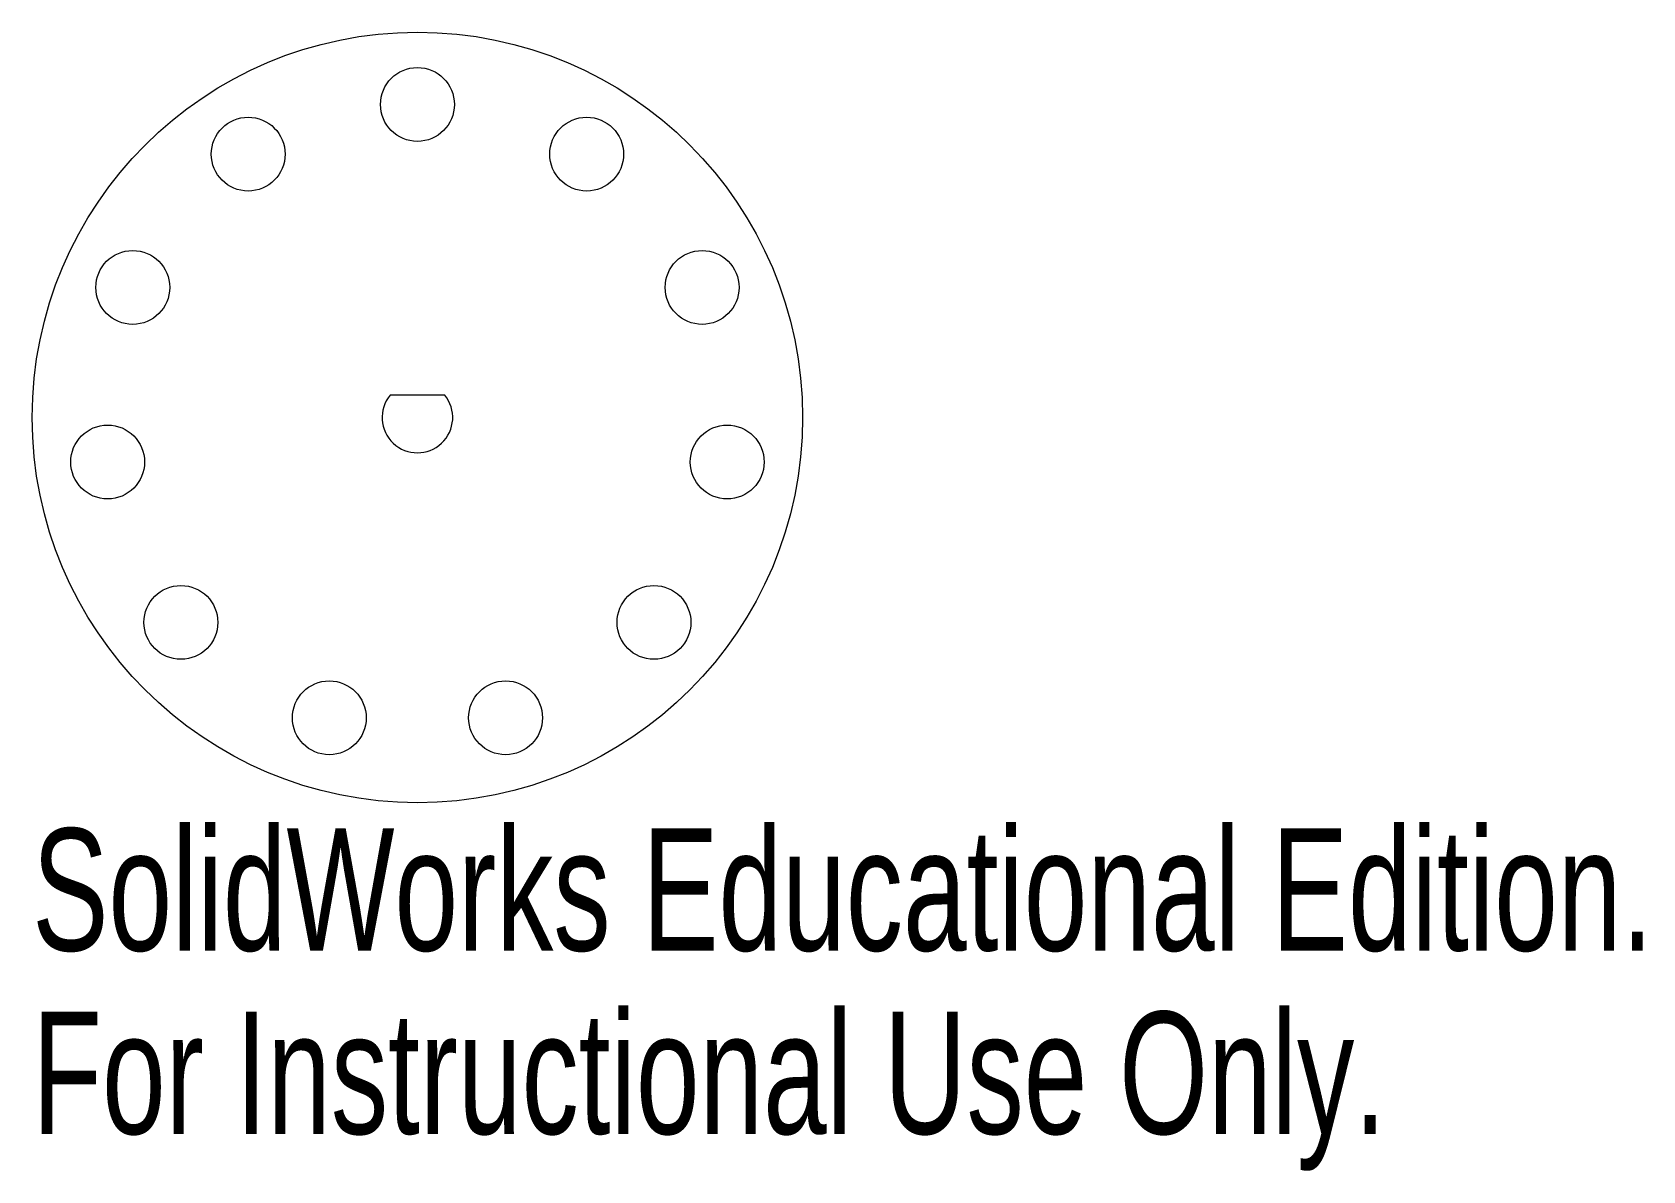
# Model space of a CAD drawing. Header units: inches. Extents: x -0.6 to 1.91, y -1.17 to 0.6.
import ezdxf

# ---------------------------------------------------------------- set-up
doc = ezdxf.new("R2010")
doc.units = ezdxf.units.IN
doc.header["$MEASUREMENT"] = 0
doc.styles.add('SLDTEXTSTYLE0', font='TXT', dxfattribs={"width": 0.7})

msp = doc.modelspace()

# ---------------------------------------------------------------- linework, layer by layer
at = {"color": 7, "linetype": 'Continuous', "lineweight": 15}
msp.add_line((0.0425, 0.0349), (-0.0425, 0.0349), dxfattribs=at)
for centre, radius in [((0, 0), 0.6), ((0, 0.4875), 0.0575), ((-0.2636, 0.4101), 0.0575), ((0.2636, 0.4101), 0.0575), ((-0.4434, 0.2025), 0.0575), ((0.4434, 0.2025), 0.0575), ((-0.4825, -0.0694), 0.0575), ((0.4825, -0.0694), 0.0575), ((-0.3684, -0.3192), 0.0575), ((0.3684, -0.3192), 0.0575), ((-0.1373, -0.4678), 0.0575), ((0.1373, -0.4678), 0.0575)]:
    msp.add_circle(centre, radius, dxfattribs=at)
msp.add_arc((0, 0), 0.055, 140.5994, 39.4006, dxfattribs=at)

# ---------------------------------------------------------------- texts
at = {"color": 7, "linetype": 'Continuous', "char_height": 0.1903, "attachment_point": 1, "style": 'SLDTEXTSTYLE0'}
for s, insert in [('SolidWorks Educational Edition.', (-0.6, -0.6401)), ('For Instructional Use Only.', (-0.6, -0.9256))]:
    msp.add_mtext(s, dxfattribs=dict(at, insert=insert))

doc.saveas('drawing.dxf')
